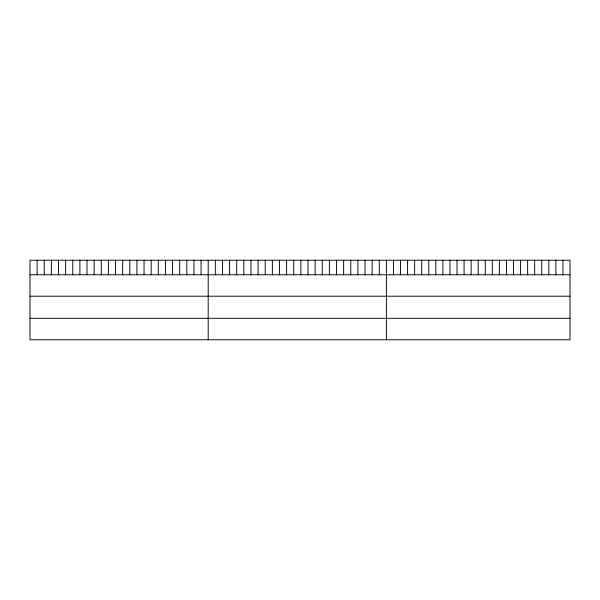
<?xml version="1.0" encoding="UTF-8"?>
<svg xmlns="http://www.w3.org/2000/svg" width="600" height="600" viewBox="0 0 600 600"><rect width="100%" height="100%" fill="white"/><g stroke="black" fill="none" stroke-linecap="round" stroke-linejoin="round"><path stroke-width="0.9" d="M570 274.763L570 339.78L30 339.78L30 260.22L570 260.22L570 274.763L30 274.763M30 296.212L570 296.212M30 318.322L570 318.322M562.935 260.22L562.935 274.763M555.877 260.22L555.877 274.763M548.812 260.22L548.812 274.763M541.755 260.22L541.755 274.763M534.69 260.22L534.69 274.763M527.632 260.22L527.632 274.763M520.567 260.22L520.567 274.763M513.51 260.22L513.51 274.763M506.445 260.22L506.445 274.763M499.388 260.22L499.388 274.763M492.322 260.22L492.322 274.763M485.265 260.22L485.265 274.763M478.2 260.22L478.2 274.763M471.135 260.22L471.135 274.763M464.077 260.22L464.077 274.763M457.013 260.22L457.013 274.763M449.955 260.22L449.955 274.763M442.89 260.22L442.89 274.763M435.832 260.22L435.832 274.763M428.768 260.22L428.768 274.763M421.71 260.22L421.71 274.763M414.645 260.22L414.645 274.763M407.588 260.22L407.588 274.763M400.522 260.22L400.522 274.763M393.465 260.22L393.465 274.763M386.4 260.22L386.4 339.78M379.275 260.22L379.275 274.763M372.142 260.22L372.142 274.763M365.017 260.22L365.017 274.763M357.885 260.22L357.885 274.763M350.76 260.22L350.76 274.763M343.635 260.22L343.635 274.763M336.502 260.22L336.502 274.763M329.377 260.22L329.377 274.763M322.245 260.22L322.245 274.763M315.12 260.22L315.12 274.763M307.995 260.22L307.995 274.763M300.862 260.22L300.862 274.763M293.737 260.22L293.737 274.763M286.605 260.22L286.605 274.763M279.48 260.22L279.48 274.763M272.355 260.22L272.355 274.763M265.222 260.22L265.222 274.763M258.097 260.22L258.097 274.763M250.965 260.22L250.965 274.763M243.84 260.22L243.84 274.763M236.715 260.22L236.715 274.763M229.583 260.22L229.583 274.763M222.458 260.22L222.458 274.763M215.325 260.22L215.325 274.763M208.2 260.22L208.2 339.78M201.075 260.22L201.075 274.763M193.942 260.22L193.942 274.763M186.817 260.22L186.817 274.763M179.685 260.22L179.685 274.763M172.56 260.22L172.56 274.763M165.435 260.22L165.435 274.763M158.303 260.22L158.303 274.763M151.178 260.22L151.178 274.763M144.045 260.22L144.045 274.763M136.92 260.22L136.92 274.763M129.795 260.22L129.795 274.763M122.663 260.22L122.663 274.763M115.538 260.22L115.538 274.763M108.405 260.22L108.405 274.763M101.28 260.22L101.28 274.763M94.155 260.22L94.155 274.763M87.023 260.22L87.023 274.763M79.898 260.22L79.898 274.763M72.765 260.22L72.765 274.763M65.64 260.22L65.64 274.763M58.515 260.22L58.515 274.763M51.383 260.22L51.383 274.763M44.258 260.22L44.258 274.763M37.125 260.22L37.125 274.763"/></g></svg>
